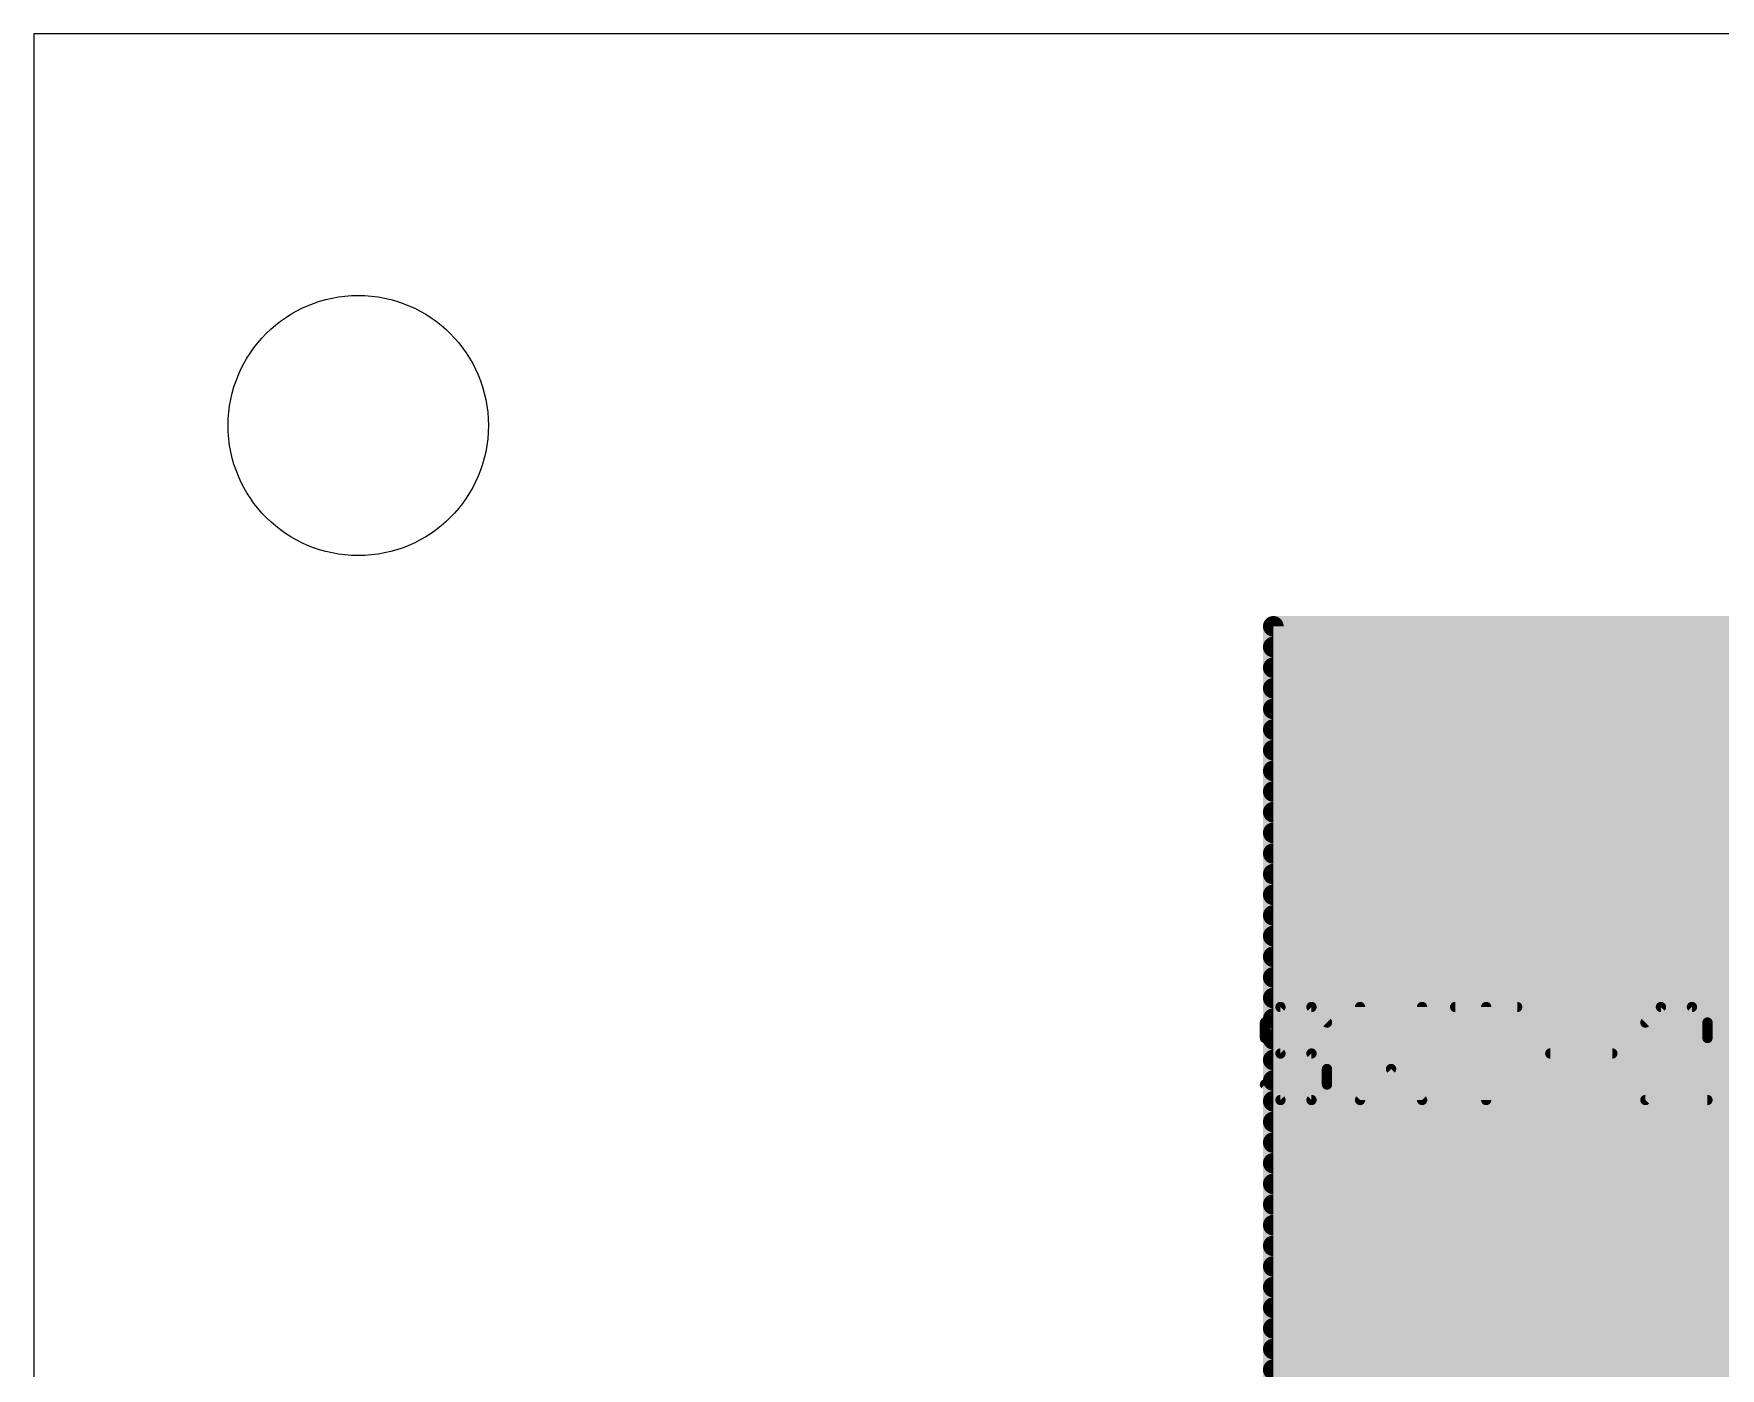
# Model space of a CAD drawing. Extents: x -15.2 to 43.2, y -12.7 to 63.2.
# Drawn here: x -15.24 to 5.5, y 46.75 to 63.17 of the extents above; entities that cross this region are included whole.
import ezdxf

# ---------------------------------------------------------------- set-up
doc = ezdxf.new("R2010")
doc.units = 0
for name, color, linetype in [('16', 175, 'CONTINUOUS'), ('20', 7, 'CONTINUOUS'), ('27', 253, 'CONTINUOUS')]:
    doc.layers.add(name, color=color, linetype=linetype)

msp = doc.modelspace()

# ---------------------------------------------------------------- linework, layer by layer
at = {"layer": '16', "const_width": 0.254}
for points in [[(0, 0), (0, 55.88)], [(0, 55.88), (27.94, 55.88)], [(0, 55.626), (27.94, 55.626)], [(0, 55.372), (27.94, 55.372)], [(0, 55.118), (27.94, 55.118)], [(0, 54.864), (27.94, 54.864)], [(0, 54.61), (27.94, 54.61)], [(0, 54.356), (27.94, 54.356)], [(0, 54.102), (27.94, 54.102)], [(0, 53.848), (27.94, 53.848)], [(0, 53.594), (27.94, 53.594)], [(0, 53.34), (27.94, 53.34)], [(0, 53.086), (27.94, 53.086)], [(0, 52.832), (27.94, 52.832)], [(0, 52.578), (27.94, 52.578)], [(0, 52.324), (27.94, 52.324)], [(0, 52.07), (27.94, 52.07)], [(0, 51.816), (27.94, 51.816)], [(0, 51.562), (27.94, 51.562)], [(0, 51.308), (27.94, 51.308)], [(0, 51.054), (27.94, 51.054)], [(0, 50.8), (12.8834, 50.8)], [(0, 50.546), (12.4435, 50.546)], [(0, 50.292), (12.1228, 50.292)], [(0, 50.038), (11.8688, 50.038)], [(0, 49.784), (11.6825, 49.784)], [(0, 49.53), (11.5359, 49.53)], [(0, 49.276), (11.4025, 49.276)], [(0, 49.022), (11.3344, 49.022)], [(0, 48.768), (11.2664, 48.768)], [(0, 48.514), (11.227, 48.514)], [(0, 48.26), (11.227, 48.26)], [(0, 48.006), (11.227, 48.006)], [(0, 47.752), (11.2664, 47.752)], [(0, 47.498), (11.3344, 47.498)], [(0, 47.244), (11.4025, 47.244)], [(0, 46.99), (11.5359, 46.99)], [(0, 46.736), (10.0119, 46.736)]]:
    msp.add_lwpolyline(points, dxfattribs=at)
at = {"layer": '16', "const_width": 0.127}
for points in [[(0.0635, 55.88, 1), (-0.0635, 55.88)], [(0, 55.9435, 1), (0, 55.8165)], [(0, 55.6895, 1), (0, 55.5625)], [(0, 55.4355, 1), (0, 55.3085)], [(0, 55.1815, 1), (0, 55.0545)], [(0, 54.9275, 1), (0, 54.8005)], [(0, 54.6735, 1), (0, 54.5465)], [(0, 54.4195, 1), (0, 54.2925)], [(0, 54.1655, 1), (0, 54.0385)], [(0, 53.9115, 1), (0, 53.7845)], [(0, 53.6575, 1), (0, 53.5305)], [(0, 53.4035, 1), (0, 53.2765)], [(0, 53.1495, 1), (0, 53.0225)], [(0, 52.8955, 1), (0, 52.7685)], [(0, 52.6415, 1), (0, 52.5145)], [(0, 52.3875, 1), (0, 52.2605)], [(0, 52.1335, 1), (0, 52.0065)], [(0, 51.8795, 1), (0, 51.7525)], [(0, 51.6255, 1), (0, 51.4985)], [(0, 51.3715, 1), (0, 51.2445)], [(0, 51.1175, 1), (0, 50.9905)], [(0, 50.8635, 1), (0, 50.7365)], [(0, 50.6095, 1), (0, 50.4825)], [(0, 50.3555, 1), (0, 50.2285)], [(0, 50.1015, 1), (0, 49.9745)], [(0, 49.8475, 1), (0, 49.7205)], [(0, 49.5935, 1), (0, 49.4665)], [(0, 49.3395, 1), (0, 49.2125)], [(0, 49.0855, 1), (0, 48.9585)], [(0, 48.8315, 1), (0, 48.7045)], [(0, 48.5775, 1), (0, 48.4505)], [(0, 48.3235, 1), (0, 48.1965)], [(0, 48.0695, 1), (0, 47.9425)], [(0, 47.8155, 1), (0, 47.6885)], [(0, 47.5615, 1), (0, 47.4345)], [(0, 47.3075, 1), (0, 47.1805)], [(0, 47.0535, 1), (0, 46.9265)], [(0, 46.7995, 1), (0, 46.6725)]]:
    msp.add_lwpolyline(points, format="xyb", dxfattribs=at)
at = {"layer": '20'}
for p, q in [((43.16, 63.17), (-15.24, 63.17)), ((-15.24, 63.17), (-15.24, -12.7))]:
    msp.add_line(p, q, dxfattribs=at)
msp.add_circle((-11.25, 58.35), 1.6, dxfattribs=at)
at = {"layer": '27', "const_width": 0.127}
for points in [[(0.088, 51.1975), (-0.1027, 51.0068)], [(0.4693, 51.1975), (0.088, 51.1975)], [(0.66, 51.0068), (0.4693, 51.1975)], [(1.0667, 51.1975), (1.0667, 50.0535)], [(1.8294, 50.0535), (1.8294, 51.1975)], [(2.2361, 51.1975), (2.9988, 51.1975)], [(2.6174, 50.0535), (2.6174, 51.1975)], [(4.7656, 51.1975), (4.5749, 51.0068)], [(5.1469, 51.1975), (4.7656, 51.1975)], [(5.3375, 51.0068), (5.1469, 51.1975)], [(-0.1027, 51.0068), (-0.1027, 50.8162)], [(5.3375, 50.8162), (5.3375, 51.0068)], [(-0.1027, 50.8162), (0.088, 50.6255)], [(4.5749, 50.0535), (5.3375, 50.8162)], [(0.088, 50.6255), (0.4693, 50.6255)], [(0.4693, 50.6255), (0.66, 50.4348)], [(3.4055, 50.6255), (4.1681, 50.6255)], [(0.66, 50.4348), (0.66, 50.2442)], [(1.0667, 50.0535), (1.448, 50.4348)], [(1.448, 50.4348), (1.8294, 50.0535)], [(0.088, 50.0535), (-0.1027, 50.2442)], [(0.66, 50.2442), (0.4693, 50.0535)], [(0.4693, 50.0535), (0.088, 50.0535)], [(5.3375, 50.0535), (4.5749, 50.0535)]]:
    msp.add_lwpolyline(points, dxfattribs=at)
at = {"layer": '27', "const_width": 0.0635}
for points in [[(0.088, 51.2292, 1), (0.088, 51.1657)], [(0.1104, 51.175, 1), (0.0655, 51.2199)], [(0.4917, 51.2199, 1), (0.4468, 51.175)], [(0.4693, 51.1657, 1), (0.4693, 51.2292)], [(1.0985, 51.1975, 1), (1.035, 51.1975)], [(1.8611, 51.1975, 1), (1.7976, 51.1975)], [(2.2361, 51.2292, 1), (2.2361, 51.1657)], [(2.6492, 51.1975, 1), (2.5857, 51.1975)], [(2.9988, 51.1657, 1), (2.9988, 51.2292)], [(4.7656, 51.2292, 1), (4.7656, 51.1657)], [(4.788, 51.175, 1), (4.7431, 51.2199)], [(5.1693, 51.2199, 1), (5.1244, 51.175)], [(5.1469, 51.1657, 1), (5.1469, 51.2292)], [(-0.0709, 51.0068, 1), (-0.1344, 51.0068)], [(-0.1251, 51.0293, 1), (-0.0802, 50.9844)], [(0.6375, 50.9844, 1), (0.6824, 51.0293)], [(4.5524, 51.0293, 1), (4.5973, 50.9844)], [(5.3693, 51.0068, 1), (5.3058, 51.0068)], [(5.3151, 50.9844, 1), (5.36, 51.0293)], [(-0.0802, 50.8386, 1), (-0.1251, 50.7937)], [(-0.1344, 50.8162, 1), (-0.0709, 50.8162)], [(5.3058, 50.8162, 1), (5.3693, 50.8162)], [(5.36, 50.7937, 1), (5.3151, 50.8386)], [(0.088, 50.6572, 1), (0.088, 50.5937)], [(0.0655, 50.603, 1), (0.1104, 50.6479)], [(0.4917, 50.6479, 1), (0.4468, 50.603)], [(0.4693, 50.5937, 1), (0.4693, 50.6572)], [(3.4055, 50.6572, 1), (3.4055, 50.5937)], [(4.1681, 50.5937, 1), (4.1681, 50.6572)], [(0.6917, 50.4348, 1), (0.6282, 50.4348)], [(0.6375, 50.4124, 1), (0.6824, 50.4573)], [(1.4705, 50.4573, 1), (1.4256, 50.4124)], [(1.4705, 50.4124, 1), (1.4256, 50.4573)], [(-0.0802, 50.2666, 1), (-0.1251, 50.2217)], [(0.6282, 50.2442, 1), (0.6917, 50.2442)], [(0.6824, 50.2217, 1), (0.6375, 50.2666)], [(0.088, 50.0853, 1), (0.088, 50.0217)], [(0.0655, 50.031, 1), (0.1104, 50.076)], [(0.4468, 50.076, 1), (0.4917, 50.031)], [(0.4693, 50.0217, 1), (0.4693, 50.0853)], [(1.0443, 50.076, 1), (1.0892, 50.031)], [(1.035, 50.0535, 1), (1.0985, 50.0535)], [(1.7976, 50.0535, 1), (1.8611, 50.0535)], [(1.8069, 50.031, 1), (1.8518, 50.076)], [(2.5857, 50.0535, 1), (2.6492, 50.0535)], [(4.5524, 50.076, 1), (4.5973, 50.031)], [(4.5749, 50.0853, 1), (4.5749, 50.0217)], [(5.3375, 50.0217, 1), (5.3375, 50.0853)]]:
    msp.add_lwpolyline(points, format="xyb", dxfattribs=at)

doc.saveas('drawing.dxf')
